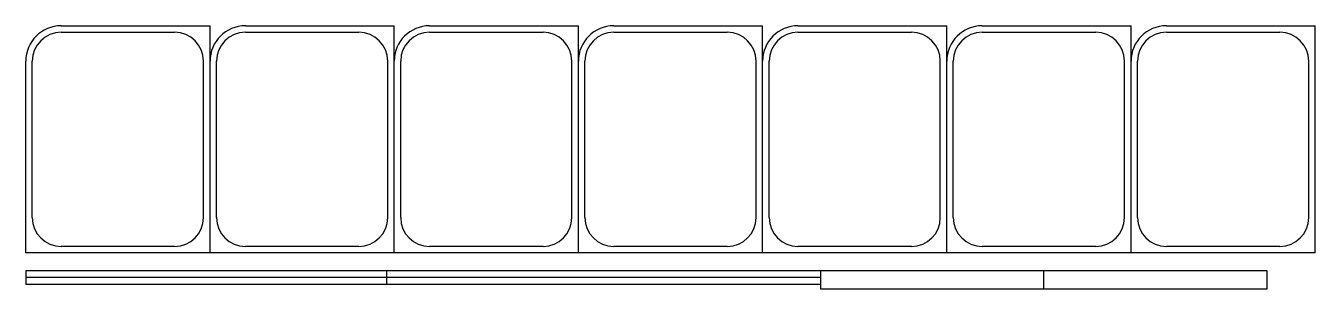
# Model space of a CAD drawing. Header units: millimetres. Extents: x -1 to 5543, y -20 to 1113.
import ezdxf

# ---------------------------------------------------------------- set-up
doc = ezdxf.new("R2010")
doc.units = ezdxf.units.MM
doc.header["$LTSCALE"] = 65.395
doc.layers.add('lagenmultimat', color=150, linetype='CONTINUOUS')

msp = doc.modelspace()

# ---------------------------------------------------------------- linework, layer by layer
at = {"layer": 'lagenmultimat'}
for p, q in [((150.7, 1113), (790.7, 1113)), ((790.7, 136), (790.7, 1113)), ((942.7, 1113), (1582.7, 1113)), ((1582.7, 136), (1582.7, 1113)), ((1734.7, 1113), (2374.7, 1113)), ((2374.7, 136), (2374.7, 1113)), ((2526.7, 1113), (3166.7, 1113)), ((3166.7, 136), (3166.7, 1113)), ((3318.7, 1113), (3958.7, 1113)), ((3958.7, 136), (3958.7, 1113)), ((4110.7, 1113), (4750.7, 1113)), ((4750.7, 136), (4750.7, 1113)), ((4902.7, 1113), (5542.7, 1113)), ((5542.7, 136), (5542.7, 1113)), ((150.7, 1085), (638.7, 1085)), ((942.7, 1085), (1430.7, 1085)), ((1734.7, 1085), (2222.7, 1085)), ((2526.7, 1085), (3014.7, 1085)), ((3318.7, 1085), (3806.7, 1085)), ((4110.7, 1085), (4598.7, 1085)), ((4902.7, 1085), (5390.7, 1085)), ((-1.3, 136), (-1.3, 961)), ((26.7, 288), (26.7, 961)), ((762.7, 288), (762.7, 961)), ((818.7, 288), (818.7, 961)), ((1554.7, 288), (1554.7, 961)), ((1610.7, 288), (1610.7, 961)), ((2346.7, 288), (2346.7, 961)), ((2402.7, 288), (2402.7, 961)), ((3138.7, 288), (3138.7, 961)), ((3194.7, 288), (3194.7, 961)), ((3930.7, 288), (3930.7, 961)), ((3986.7, 288), (3986.7, 961)), ((4722.7, 288), (4722.7, 961)), ((4778.7, 288), (4778.7, 961)), ((5514.7, 288), (5514.7, 961)), ((5542.7, 136), (-1.3, 136)), ((638.7, 164), (150.7, 164)), ((1430.7, 164), (942.7, 164)), ((2222.7, 164), (1734.7, 164)), ((3014.7, 164), (2526.7, 164)), ((3806.7, 164), (3318.7, 164)), ((4598.7, 164), (4110.7, 164)), ((5390.7, 164), (4902.7, 164)), ((0, 60), (3415, 60)), ((0, 0), (0, 60)), ((1550, 60), (1550, 0)), ((3415, 60), (3415, -20)), ((3415, 60), (5335, 60)), ((4375, 60), (4375, -20)), ((5335, 60), (5335, -20)), ((3415, 30), (0, 30)), ((3415, 0), (0, 0)), ((5335, -20), (3415, -20))]:
    msp.add_line(p, q, dxfattribs=at)
for centre, radius, start, end in [((150.7, 961), 152, 90, 180), ((942.7, 961), 152, 90, 180), ((1734.7, 961), 152, 90, 180), ((2526.7, 961), 152, 90, 180), ((3318.7, 961), 152, 90, 180), ((4110.7, 961), 152, 90, 180), ((4902.7, 961), 152, 90, 180), ((150.7, 961), 124, 90, 180), ((638.7, 961), 124, 0, 90), ((942.7, 961), 124, 90, 180), ((1430.7, 961), 124, 0, 90), ((1734.7, 961), 124, 90, 180), ((2222.7, 961), 124, 0, 90), ((2526.7, 961), 124, 90, 180), ((3014.7, 961), 124, 0, 90), ((3318.7, 961), 124, 90, 180), ((3806.7, 961), 124, 0, 90), ((4110.7, 961), 124, 90, 180), ((4598.7, 961), 124, 0, 90), ((4902.7, 961), 124, 90, 180), ((5390.7, 961), 124, 0, 90), ((150.7, 288), 124, 180, 270), ((638.7, 288), 124, 270, 0), ((942.7, 288), 124, 180, 270), ((1430.7, 288), 124, 270, 0), ((1734.7, 288), 124, 180, 270), ((2222.7, 288), 124, 270, 0), ((2526.7, 288), 124, 180, 270), ((3014.7, 288), 124, 270, 0), ((3318.7, 288), 124, 180, 270), ((3806.7, 288), 124, 270, 0), ((4110.7, 288), 124, 180, 270), ((4598.7, 288), 124, 270, 0), ((4902.7, 288), 124, 180, 270), ((5390.7, 288), 124, 270, 0)]:
    msp.add_arc(centre, radius, start, end, dxfattribs=at)

doc.saveas('drawing.dxf')
